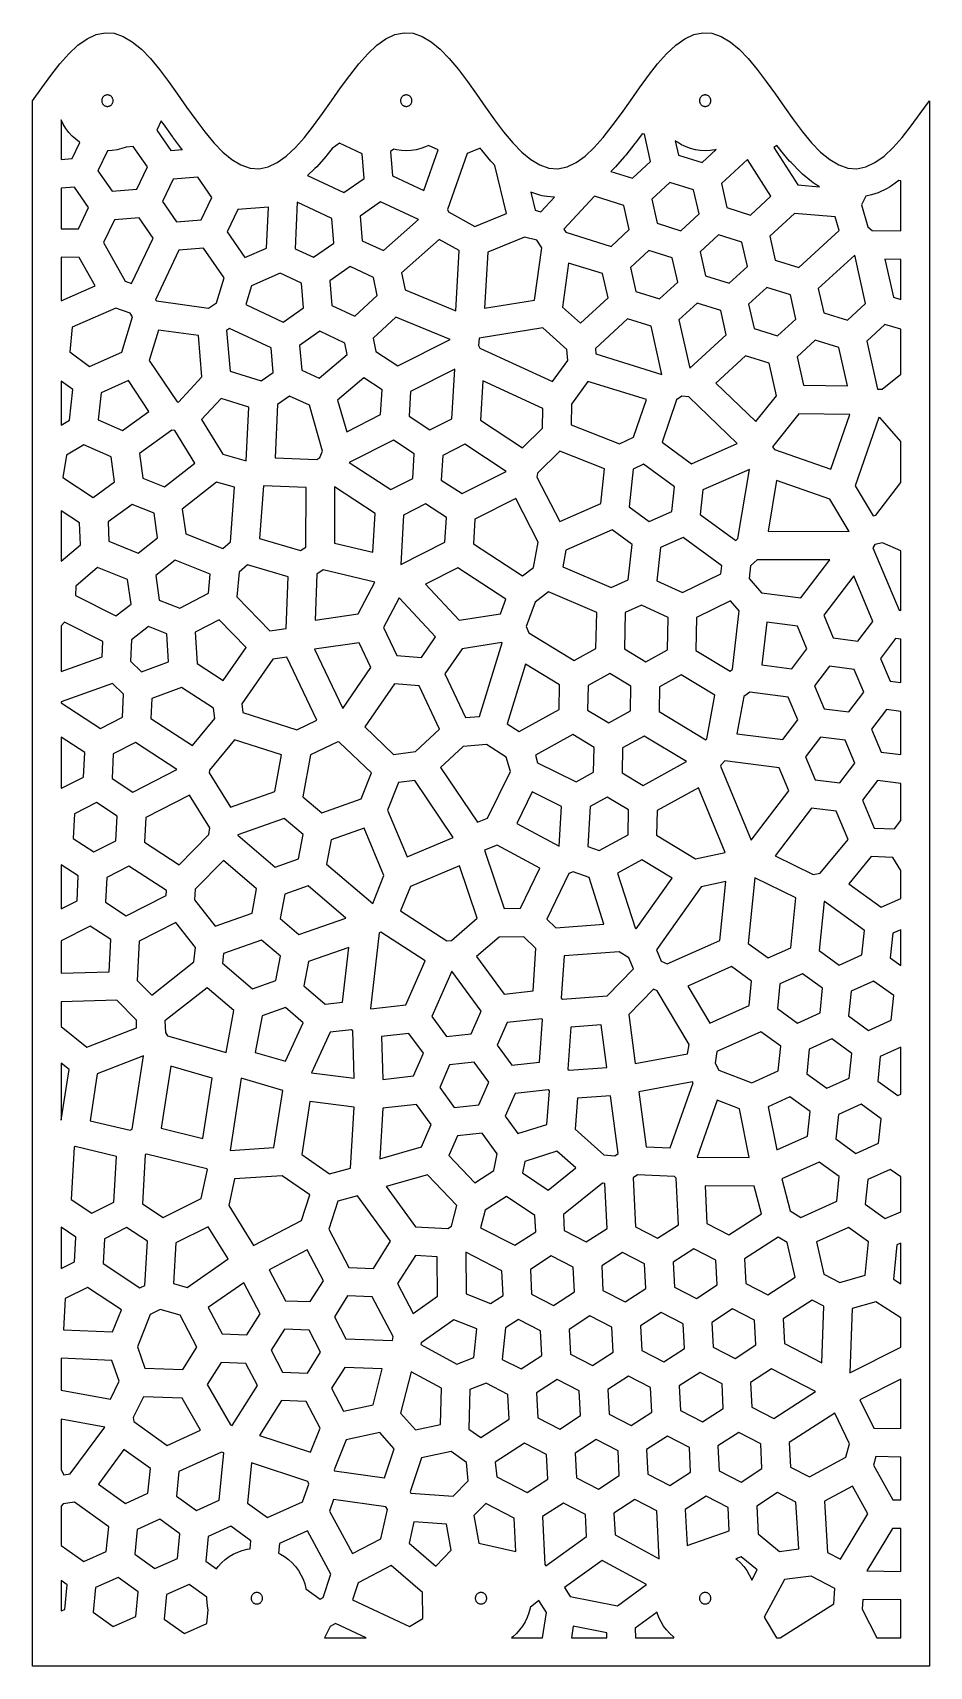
# Model space of a CAD drawing. Header units: millimetres. Extents: x 0 to 1431, y 0 to 505.
# Drawn here: x 885 to 1136, y 0 to 457.2 of the extents above; entities that cross this region are included whole.
import ezdxf

# ---------------------------------------------------------------- set-up
doc = ezdxf.new("R2010")
doc.units = ezdxf.units.MM

msp = doc.modelspace()

# ---------------------------------------------------------------- linework, layer by layer
at = {"color": 0}
for points in [[(915.42, 452.55), (917.96, 449.93), (920.49, 446.88), (923.03, 443.52), (925.57, 439.96), (928.1, 436.34), (930.64, 432.78), (933.17, 429.42), (935.71, 426.37), (938.24, 423.75), (940.78, 421.65), (943.31, 420.15), (945.85, 419.29), (948.38, 419.12), (950.92, 419.64), (953.45, 420.82), (955.99, 422.63), (958.53, 425), (961.06, 427.85), (963.6, 431.07), (966.13, 434.54), (968.67, 438.15), (971.2, 441.76), (973.74, 445.23), (976.27, 448.45), (978.81, 451.3), (981.34, 453.67), (983.88, 455.48), (986.41, 456.66), (988.95, 457.18), (991.48, 457.01), (994.02, 456.15), (996.56, 454.65), (999.09, 452.55), (1001.63, 449.93), (1004.16, 446.88), (1006.7, 443.52), (1009.23, 439.96), (1011.77, 436.34), (1014.3, 432.78), (1016.84, 429.42), (1019.37, 426.37), (1021.91, 423.75), (1024.44, 421.65), (1026.98, 420.15), (1029.52, 419.29), (1032.05, 419.12), (1034.59, 419.64), (1037.12, 420.82), (1039.66, 422.63), (1042.19, 425), (1044.73, 427.85), (1047.26, 431.07), (1049.8, 434.54), (1052.33, 438.15), (1054.87, 441.76), (1057.4, 445.23), (1059.94, 448.45), (1062.47, 451.3), (1065.01, 453.67), (1067.55, 455.48), (1070.08, 456.66), (1072.62, 457.18), (1075.15, 457.01), (1077.69, 456.15), (1080.22, 454.65), (1082.76, 452.55), (1085.29, 449.93), (1087.83, 446.88), (1090.36, 443.52), (1092.9, 439.96), (1095.43, 436.34), (1097.97, 432.78), (1100.51, 429.42), (1103.04, 426.37), (1105.58, 423.75), (1108.11, 421.65), (1110.65, 420.15), (1113.18, 419.29), (1115.72, 419.12), (1118.25, 419.64), (1120.79, 420.82), (1123.32, 422.63), (1125.86, 425), (1128.39, 427.85), (1130.93, 431.07), (1133.46, 434.54), (1136, 438.15), (1136, 419.1), (1136, 0), (885, 0), (885, 419.1), (885, 438.15), (887.54, 441.76), (890.07, 445.23), (892.61, 448.45), (895.14, 451.3), (897.68, 453.67), (900.21, 455.48), (902.75, 456.66), (905.28, 457.18), (907.82, 457.01), (910.35, 456.15), (912.89, 454.65), (915.42, 452.55)], [(907.25, 439.04), (907.15, 439.17), (907.05, 439.28), (906.93, 439.39), (906.81, 439.48), (906.67, 439.56), (906.53, 439.63), (906.38, 439.68), (906.23, 439.72), (906.07, 439.74), (905.92, 439.75), (905.76, 439.74), (905.6, 439.72), (905.45, 439.68), (905.3, 439.63), (905.16, 439.56), (905.03, 439.48), (904.9, 439.39), (904.79, 439.28), (904.68, 439.17), (904.59, 439.04), (904.51, 438.9), (904.44, 438.76), (904.39, 438.61), (904.35, 438.46), (904.32, 438.31), (904.32, 438.15), (904.32, 437.99), (904.35, 437.84), (904.39, 437.69), (904.44, 437.54), (904.51, 437.4), (904.59, 437.26), (904.68, 437.13), (904.79, 437.02), (904.9, 436.91), (905.03, 436.82), (905.16, 436.74), (905.3, 436.67), (905.45, 436.62), (905.6, 436.58), (905.76, 436.56), (905.92, 436.55), (906.07, 436.56), (906.23, 436.58), (906.38, 436.62), (906.53, 436.67), (906.67, 436.74), (906.81, 436.82), (906.93, 436.91), (907.05, 437.02), (907.15, 437.13), (907.25, 437.26), (907.33, 437.4), (907.39, 437.54), (907.45, 437.69), (907.49, 437.84), (907.51, 437.99), (907.52, 438.15), (907.51, 438.31), (907.49, 438.46), (907.45, 438.61), (907.39, 438.76), (907.33, 438.9), (907.25, 439.04)], [(990.99, 438.9), (990.91, 439.04), (990.82, 439.17), (990.71, 439.28), (990.6, 439.39), (990.47, 439.48), (990.34, 439.56), (990.2, 439.63), (990.05, 439.68), (989.9, 439.72), (989.74, 439.74), (989.58, 439.75), (989.43, 439.74), (989.27, 439.72), (989.12, 439.68), (988.97, 439.63), (988.83, 439.56), (988.69, 439.48), (988.57, 439.39), (988.45, 439.28), (988.35, 439.17), (988.25, 439.04), (988.17, 438.9), (988.11, 438.76), (988.05, 438.61), (988.01, 438.46), (987.99, 438.31), (987.98, 438.15), (987.99, 437.99), (988.01, 437.84), (988.05, 437.69), (988.11, 437.54), (988.17, 437.4), (988.25, 437.26), (988.35, 437.13), (988.45, 437.02), (988.57, 436.91), (988.69, 436.82), (988.83, 436.74), (988.97, 436.67), (989.12, 436.62), (989.27, 436.58), (989.43, 436.56), (989.58, 436.55), (989.74, 436.56), (989.9, 436.58), (990.05, 436.62), (990.2, 436.67), (990.34, 436.74), (990.47, 436.82), (990.6, 436.91), (990.71, 437.02), (990.82, 437.13), (990.91, 437.26), (990.99, 437.4), (991.06, 437.54), (991.11, 437.69), (991.15, 437.84), (991.18, 437.99), (991.18, 438.15), (991.18, 438.31), (991.15, 438.46), (991.11, 438.61), (991.06, 438.76), (990.99, 438.9)], [(1074.73, 438.76), (1074.66, 438.9), (1074.58, 439.04), (1074.49, 439.17), (1074.38, 439.28), (1074.27, 439.39), (1074.14, 439.48), (1074, 439.56), (1073.86, 439.63), (1073.71, 439.68), (1073.56, 439.72), (1073.41, 439.74), (1073.25, 439.75), (1073.09, 439.74), (1072.94, 439.72), (1072.79, 439.68), (1072.64, 439.63), (1072.5, 439.56), (1072.36, 439.48), (1072.23, 439.39), (1072.12, 439.28), (1072.01, 439.17), (1071.92, 439.04), (1071.84, 438.9), (1071.77, 438.76), (1071.72, 438.61), (1071.68, 438.46), (1071.66, 438.31), (1071.65, 438.15), (1071.66, 437.99), (1071.68, 437.84), (1071.72, 437.69), (1071.77, 437.54), (1071.84, 437.4), (1071.92, 437.26), (1072.01, 437.13), (1072.12, 437.02), (1072.23, 436.91), (1072.36, 436.82), (1072.5, 436.74), (1072.64, 436.67), (1072.79, 436.62), (1072.94, 436.58), (1073.09, 436.56), (1073.25, 436.55), (1073.41, 436.56), (1073.56, 436.58), (1073.71, 436.62), (1073.86, 436.67), (1074, 436.74), (1074.14, 436.82), (1074.27, 436.91), (1074.38, 437.02), (1074.49, 437.13), (1074.58, 437.26), (1074.66, 437.4), (1074.73, 437.54), (1074.78, 437.69), (1074.82, 437.84), (1074.84, 437.99), (1074.85, 438.15), (1074.84, 438.31), (1074.82, 438.46), (1074.78, 438.61), (1074.73, 438.76)], [(898.14, 426.51), (897.04, 427.33), (896.02, 428.25), (895.09, 429.27), (894.28, 430.37), (893.57, 431.55), (893, 432.76), (893, 421.69), (896.05, 421.94), (898.2, 426.47), (898.14, 426.51)], [(926.78, 424.6), (924.25, 427.97), (924.12, 428.14), (921.59, 431.7), (921.55, 431.75), (920.99, 432.54), (919.73, 429.89), (923.68, 424.19), (926.9, 424.45), (926.78, 424.6)], [(907.23, 412.81), (914.13, 413.38), (917.1, 419.64), (913.15, 425.34), (911.16, 425.18), (909.98, 424.75), (908.65, 424.42), (907.29, 424.22), (905.95, 424.15), (903.28, 418.51), (907.23, 412.81)], [(977.19, 423.29), (970.91, 426.23), (968.81, 424.76), (967.35, 422.9), (967.03, 422.53), (964.5, 419.68), (963.99, 419.16), (961.89, 417.2), (972.1, 412.42), (977.78, 416.39), (977.19, 423.29)], [(986.07, 424.61), (985.16, 423.97), (985.75, 417.07), (994.52, 412.97), (998.49, 424.36), (995.8, 425.62), (994.94, 425.22), (993.65, 424.75), (992.31, 424.42), (990.96, 424.22), (989.58, 424.15), (988.21, 424.22), (986.85, 424.42), (986.07, 424.61)], [(1057.98, 421.16), (1056.26, 428.81), (1055.58, 428.9), (1053.73, 426.35), (1053.55, 426.12), (1051.01, 422.9), (1050.7, 422.53), (1048.17, 419.68), (1047.66, 419.16), (1046.81, 418.37), (1052.88, 416.47), (1057.98, 421.16)], [(1066.65, 425.8), (1065.47, 426.51), (1064.87, 426.95), (1065.78, 422.92), (1072.39, 420.85), (1076.37, 424.52), (1075.98, 424.42), (1074.62, 424.22), (1073.25, 424.15), (1071.88, 424.22), (1070.52, 424.42), (1069.19, 424.75), (1067.89, 425.22), (1066.65, 425.8)], [(1093.33, 425.65), (1092.44, 425.05), (1099.15, 414.57), (1105.23, 414.06), (1104.03, 414.77), (1103.5, 415.11), (1103.01, 415.49), (1100.47, 417.59), (1099.83, 418.19), (1097.29, 420.81), (1096.89, 421.26), (1094.36, 424.3), (1094.12, 424.6), (1093.33, 425.65)], [(1001.13, 407.65), (1001.4, 407.04), (1008.81, 402.89), (1017.67, 406.57), (1014.4, 420.01), (1013.62, 420.81), (1013.22, 421.26), (1010.69, 424.3), (1010.45, 424.6), (1010.28, 424.84), (1006.63, 423.4), (1001.13, 407.65)], [(1085.95, 406.15), (1091.67, 411.42), (1085.1, 421.68), (1077.82, 414.97), (1079.33, 408.21), (1085.95, 406.15)], [(921.36, 409.95), (925.3, 404.26), (932.21, 404.82), (935.17, 411.08), (931.23, 416.78), (924.33, 416.22), (921.36, 409.95)], [(896.7, 413.96), (893, 413.66), (893, 402.32), (897.82, 402.29), (900.65, 408.26), (896.7, 413.96)], [(1028.29, 411.39), (1027.62, 411.52), (1026.96, 411.71), (1024.44, 412.56), (1025.68, 407.47), (1027.29, 407.06), (1031.11, 411.17), (1028.97, 411.31), (1028.29, 411.39)], [(1058.3, 410.59), (1059.82, 403.83), (1066.43, 401.76), (1071.53, 406.46), (1070.01, 413.22), (1063.4, 415.28), (1058.3, 410.59)], [(1118.19, 411.46), (1116.98, 409.02), (1118.74, 402.81), (1120, 401.78), (1128, 401.74), (1128, 415.72), (1127.48, 415.77), (1125.44, 414.31), (1124.82, 413.91), (1124.17, 413.57), (1121.64, 412.39), (1120.76, 412.04), (1119.85, 411.8), (1118.19, 411.46)], [(939.44, 401.4), (944.38, 394.25), (950.47, 396.9), (950.98, 408.36), (942.4, 407.66), (939.44, 401.4)], [(963.62, 394.31), (969.3, 398.27), (968.71, 405.18), (959.05, 409.7), (958.47, 396.72), (963.62, 394.31)], [(977.27, 398.96), (983.2, 396.19), (992.99, 404.85), (982.36, 409.83), (976.68, 405.86), (977.27, 398.96)], [(1033.68, 402.19), (1034.26, 401.33), (1046.92, 397.38), (1052.02, 402.07), (1050.5, 408.83), (1042.26, 411.4), (1033.68, 402.19)], [(904.84, 398.43), (910.87, 387.67), (912.71, 387.02), (918.72, 399.71), (914.78, 405.4), (907.88, 404.84), (904.84, 398.43)], [(1091.37, 400.26), (1092.89, 393.5), (1099.5, 391.44), (1110.72, 401.78), (1109.62, 405.66), (1098.26, 406.62), (1091.37, 400.26)], [(989.28, 385.17), (1003.43, 379.32), (1004.41, 396.19), (998.81, 399.33), (988.27, 389.99), (989.28, 385.17)], [(1022.66, 399.99), (1012.4, 395.72), (1011.48, 380.07), (1025.51, 382.33), (1027.55, 396.97), (1026.12, 399.1), (1022.66, 399.99)], [(1071.86, 395.88), (1073.38, 389.12), (1079.99, 387.06), (1085.08, 391.75), (1083.56, 398.51), (1076.95, 400.58), (1071.86, 395.88)], [(902.48, 386.29), (897.99, 394.29), (893, 394.32), (893, 382.1), (902.48, 386.29)], [(919.4, 382.44), (919.63, 382.12), (934.19, 380.12), (936.43, 381.53), (938.57, 388.58), (932.86, 396.85), (925.95, 396.28), (919.4, 382.44)], [(1053.86, 384.74), (1060.48, 382.67), (1065.57, 387.37), (1064.05, 394.13), (1057.44, 396.19), (1052.34, 391.49), (1053.86, 384.74)], [(1106.44, 378.8), (1113.06, 376.73), (1118.15, 381.43), (1115.11, 394.95), (1104.92, 385.56), (1106.44, 378.8)], [(1123.58, 393.76), (1125.96, 383.18), (1128, 382.55), (1128, 393.74), (1123.58, 393.76)], [(946.25, 386.34), (944.66, 381.1), (955.14, 376.19), (960.82, 380.16), (960.23, 387.06), (954.29, 389.84), (946.25, 386.34)], [(968.2, 387.75), (968.79, 380.85), (975.21, 377.84), (981.42, 383.66), (980.37, 388.67), (973.88, 391.71), (968.2, 387.75)], [(1038.34, 375.87), (1046.06, 382.98), (1044.54, 389.74), (1035.03, 392.71), (1033.32, 380.4), (1038.34, 375.87)], [(1086.93, 374.41), (1093.54, 372.35), (1098.64, 377.04), (1097.12, 383.8), (1090.51, 385.87), (1085.41, 381.17), (1086.93, 374.41)], [(896.1, 374.73), (895.36, 367.84), (900.95, 363.75), (909.98, 367.74), (912.97, 377.67), (912.25, 378.7), (908.28, 380.11), (896.1, 374.73)], [(1065.9, 376.79), (1068.93, 363.27), (1068.94, 363.27), (1079.12, 372.66), (1077.61, 379.42), (1070.99, 381.48), (1065.9, 376.79)], [(987.19, 363.9), (1001.88, 371.3), (986.65, 377.6), (980.31, 371.66), (981.02, 367.94), (987.19, 363.9)], [(1042.64, 367.29), (1061.13, 361.51), (1058.09, 375.03), (1051.48, 377.1), (1042.51, 368.84), (1042.64, 367.29)], [(1123.57, 375.55), (1118.48, 370.85), (1121.49, 357.46), (1122.78, 357.42), (1128, 361.63), (1128, 374.16), (1123.57, 375.55)], [(925.43, 353.83), (925.86, 353.74), (932.37, 360.82), (931.38, 372.43), (920.21, 373.96), (917.65, 365.47), (925.43, 353.83)], [(939.28, 373.87), (940.27, 362.43), (949, 359.71), (952.34, 362.05), (951.75, 368.95), (940.11, 374.4), (939.28, 373.87)], [(959.72, 369.63), (960.31, 362.73), (965.17, 360.46), (973.04, 367.08), (972.42, 370.31), (965.4, 373.6), (959.72, 369.63)], [(1009.97, 371.72), (1009.8, 369.62), (1010.21, 368.88), (1030.53, 359.53), (1034.77, 365.41), (1034.51, 368.54), (1027.81, 374.6), (1009.97, 371.72)], [(1100.75, 358.51), (1113.08, 358.38), (1110.67, 369.1), (1104.06, 371.16), (1098.96, 366.47), (1100.75, 358.51)], [(1087.42, 348.33), (1093.22, 355.55), (1091.16, 364.71), (1084.55, 366.78), (1076.21, 359.09), (1087.42, 348.33)], [(990.39, 349.83), (996.19, 346.03), (1002.38, 349.15), (1003.16, 362.99), (990.79, 356.75), (990.39, 349.83)], [(895.3, 348.72), (896.23, 357.29), (893, 359.65), (893, 347.35), (895.3, 348.72)], [(910.14, 345.8), (917.56, 351.2), (911.82, 359.8), (904.18, 356.43), (903.36, 348.79), (910.14, 345.8)], [(972.91, 345.5), (982.41, 350.29), (982.8, 357.21), (977.7, 360.55), (970.36, 354.36), (972.91, 345.5)], [(1010.36, 348.7), (1022.12, 340.99), (1027.7, 346.46), (1027.8, 351.98), (1010.99, 359.72), (1010.36, 348.7)], [(1035.83, 353.19), (1035.72, 347.45), (1049.26, 342.09), (1053.22, 343.96), (1056.79, 354.49), (1040.44, 359.59), (1035.83, 353.19)], [(938.21, 339.21), (944.78, 337.37), (945.53, 352.41), (937.74, 354.84), (932.27, 348.9), (938.21, 339.21)], [(956.92, 355.49), (953.58, 353.15), (952.84, 338.23), (964.52, 337.76), (965.38, 338.27), (966.16, 340.04), (962.45, 352.9), (956.92, 355.49)], [(1065.23, 354.47), (1061.2, 342.56), (1069.39, 336.55), (1082.25, 342.2), (1068.64, 355.27), (1066.71, 355.42), (1065.23, 354.47)], [(1108.41, 334.99), (1113.75, 350.37), (1099.45, 350.53), (1092.06, 341.32), (1092.62, 340.52), (1108.41, 334.99)], [(1128, 331.27), (1128, 342.8), (1122.27, 349.43), (1121.9, 349.44), (1115.26, 330.34), (1120.25, 322.01), (1121.06, 322.17), (1128, 331.27)], [(914.93, 339.39), (915.88, 332.55), (921.95, 330.12), (930.35, 336.73), (924.79, 345.8), (923.96, 345.96), (914.93, 339.39)], [(973.63, 336.91), (985.22, 329.31), (991.41, 332.43), (991.8, 339.34), (986.01, 343.14), (973.63, 336.91)], [(894.47, 338.92), (893.41, 332.69), (901.93, 327.1), (907.94, 331.51), (906.98, 338.45), (899.34, 341.81), (894.47, 338.92)], [(1005.19, 328.17), (1017.56, 334.41), (1005.98, 342.01), (999.79, 338.89), (999.39, 331.97), (1005.19, 328.17)], [(1026.34, 333.93), (1026.15, 332.8), (1032.55, 320.35), (1044.02, 325.39), (1045.09, 335.14), (1032.61, 340.07), (1026.34, 333.93)], [(1051.97, 324.52), (1057.55, 320.42), (1063.9, 323.21), (1064.65, 330.1), (1056.02, 336.43), (1053.13, 335.07), (1051.97, 324.52)], [(1071.85, 322.34), (1081.81, 315.03), (1082.43, 315.64), (1085.68, 334.97), (1072.61, 329.22), (1071.85, 322.34)], [(927.88, 316.97), (938.21, 312.84), (940.4, 314.66), (941.53, 329.97), (936.5, 331.38), (926.89, 323.83), (927.88, 316.97)], [(948.49, 315.6), (959.99, 312.23), (961.48, 313.24), (961.52, 329.88), (949.58, 330.36), (948.49, 315.6)], [(980.83, 322.62), (969.52, 330.04), (969.48, 314.29), (980.22, 311.78), (980.83, 322.62)], [(1113.55, 317.62), (1108.18, 326.59), (1093.26, 331.82), (1090.89, 317.68), (1113.55, 317.62)], [(906.13, 320.26), (906.33, 314.83), (914.51, 311.55), (919.96, 315.83), (918.97, 322.69), (912.81, 325.16), (906.13, 320.26)], [(988.82, 322.17), (988.03, 308.33), (1000.41, 314.57), (1000.8, 321.48), (995.01, 325.28), (988.82, 322.17)], [(1008.79, 321.03), (1008.39, 314.11), (1022.09, 305.13), (1025.19, 307.52), (1026.53, 314.57), (1020.24, 326.8), (1008.79, 321.03)], [(898.36, 313.87), (898.14, 320.03), (893, 323.39), (893, 309.28), (898.36, 313.87)], [(1033.37, 307.7), (1046.91, 301.9), (1051.73, 304.05), (1052.82, 313.97), (1047.24, 318.07), (1034.25, 312.36), (1033.37, 307.7)], [(1060.77, 313.1), (1059.75, 303.76), (1066.86, 300.49), (1077.68, 305.76), (1077.93, 307.95), (1067.12, 315.89), (1060.77, 313.1)], [(1122.9, 314.38), (1120.78, 313.95), (1120.22, 313.03), (1127.56, 295.53), (1128, 295.48), (1128, 312.2), (1122.9, 314.38)], [(897.09, 302.25), (896.99, 299.64), (908.31, 293.95), (912.53, 297.26), (911.54, 304.12), (903.18, 307.47), (897.09, 302.25)], [(920.44, 298.4), (926.15, 296.12), (934.18, 300.36), (934.67, 305.63), (924.9, 309.54), (919.46, 305.26), (920.44, 298.4)], [(942.76, 306.22), (942.11, 299.31), (951.43, 289.79), (955.94, 290.41), (956.55, 304.9), (945.18, 308.23), (942.76, 306.22)], [(964.59, 305.68), (964.05, 292.79), (976.13, 294.51), (980.8, 303.43), (966.28, 306.82), (964.59, 305.68)], [(994.95, 302.86), (1004.39, 292.74), (1015.96, 294.56), (1017.43, 298.62), (1004.01, 307.42), (994.95, 302.86)], [(1085.58, 304.4), (1088.98, 300.45), (1100.06, 299.03), (1108.13, 309.63), (1087.79, 309.68), (1085.98, 307.93), (1085.58, 304.4)], [(1109.11, 287.8), (1115.98, 286.93), (1120.18, 292.44), (1114.82, 305.22), (1106.43, 294.19), (1109.11, 287.8)], [(993.81, 282.33), (997.79, 288.08), (987.55, 299.06), (983.19, 290.75), (986.9, 282.9), (993.81, 282.33)], [(1025.64, 297.77), (1023.18, 291.01), (1023.86, 289.23), (1036.62, 281.52), (1042.69, 284.87), (1042.88, 294.92), (1029.42, 300.68), (1025.64, 297.77)], [(1070.86, 293.54), (1070.68, 284.31), (1080.23, 278.54), (1080.91, 279.03), (1082.78, 295.39), (1080.38, 298.18), (1070.86, 293.54)], [(938.36, 275.91), (944.8, 285.13), (937.19, 292.9), (930.53, 289.39), (931.06, 280.65), (938.36, 275.91)], [(1050.68, 284.71), (1056.61, 281.13), (1062.68, 284.47), (1062.86, 293.53), (1055.43, 296.94), (1050.89, 294.92), (1050.68, 284.71)], [(893.92, 292.23), (893, 291.14), (893, 278.43), (904.46, 282.55), (904.67, 286.83), (893.92, 292.23)], [(912.7, 287.22), (912.41, 281.32), (915.51, 278.34), (923.02, 281.11), (922.54, 288.95), (917.47, 290.98), (912.7, 287.22)], [(1097.54, 279.19), (1101.73, 284.71), (1099.05, 291.1), (1090.47, 292.19), (1089.1, 280.27), (1097.54, 279.19)], [(971.78, 268.09), (979.67, 279.48), (976.37, 286.47), (963.93, 284.69), (971.78, 268.09)], [(1000.38, 277.78), (1006.18, 265.51), (1010.08, 265.85), (1016.39, 286.38), (1016.33, 286.52), (1005.23, 284.77), (1000.38, 277.78)], [(1125.03, 275.69), (1128, 275.31), (1128, 287.41), (1126.54, 287.6), (1122.35, 282.08), (1125.03, 275.69)], [(943.56, 269.38), (943.81, 266.96), (958.96, 262.06), (964.51, 264.75), (956.18, 282.37), (952.26, 281.83), (943.56, 269.38)], [(1017.82, 263.8), (1021.19, 261.6), (1032.34, 267.75), (1032.48, 274.68), (1022.93, 280.44), (1017.82, 263.8)], [(1103.9, 274.35), (1106.58, 267.96), (1113.46, 267.09), (1117.65, 272.6), (1114.97, 278.99), (1108.1, 279.87), (1103.9, 274.35)], [(903.95, 262.48), (910.12, 265.63), (910.46, 272.1), (907.35, 275.09), (893, 269.93), (893, 269.59), (903.95, 262.48)], [(986.25, 274.93), (977.94, 262.93), (985.99, 255.22), (992.15, 255.99), (998.89, 262.22), (993.15, 274.36), (986.25, 274.93)], [(1040.48, 274.52), (1040.34, 267.59), (1046.27, 264.01), (1052.34, 267.35), (1052.48, 274.28), (1046.55, 277.86), (1040.48, 274.52)], [(1060.34, 267.19), (1073.42, 259.29), (1073.72, 259.57), (1075.97, 271.77), (1066.54, 277.46), (1060.48, 274.12), (1060.34, 267.19)], [(918.4, 270.88), (918.11, 265.21), (929.75, 257.65), (935.95, 265.21), (935.65, 268.13), (926.7, 273.94), (918.4, 270.88)], [(1082.12, 261), (1095.01, 259.36), (1099.2, 264.87), (1096.53, 271.26), (1085.72, 272.64), (1084.05, 271.44), (1082.12, 261)], [(1122.5, 255.85), (1128, 255.15), (1128, 267.25), (1124.02, 267.76), (1119.82, 262.24), (1122.5, 255.85)], [(1025.75, 254.98), (1026.36, 252.88), (1037.13, 247.55), (1042, 250.23), (1042.14, 257.16), (1036.21, 260.74), (1025.75, 254.98)], [(899.59, 255.77), (893, 260.05), (893, 245.74), (893.05, 245.71), (899.23, 248.85), (899.59, 255.77)], [(913.03, 244.66), (925.37, 250.96), (913.75, 258.5), (907.58, 255.36), (907.22, 248.44), (913.03, 244.66)], [(934.48, 250.8), (934.43, 250.02), (940.38, 240.43), (952.77, 244.8), (954.67, 255.04), (941.46, 259.32), (934.48, 250.8)], [(962.81, 255.04), (960.63, 243.34), (965.9, 238.83), (976.94, 242.73), (979.87, 250), (970.84, 258.65), (970.43, 258.72), (962.81, 255.04)], [(1005.47, 257.41), (999.16, 251.57), (1009.48, 236.24), (1012.35, 237.36), (1018.74, 250.43), (1017.59, 254.4), (1012.08, 257.99), (1005.47, 257.41)], [(1050, 250.08), (1055.93, 246.49), (1068.06, 253.18), (1056.2, 260.35), (1050.13, 257), (1050, 250.08)], [(1101.38, 254.51), (1104.05, 248.12), (1110.93, 247.25), (1115.12, 252.76), (1112.44, 259.15), (1105.57, 260.03), (1101.38, 254.51)], [(1077.6, 252.23), (1077.53, 251.89), (1086.13, 231.17), (1096.68, 245.03), (1094, 251.42), (1078.79, 253.36), (1077.6, 252.23)], [(984.3, 239.59), (989.8, 226.53), (1002.75, 231.91), (991.98, 247.9), (987.43, 247.33), (984.3, 239.59)], [(1121.49, 247.92), (1117.29, 242.4), (1120.58, 234.57), (1126.23, 234.33), (1128, 236.66), (1128, 247.09), (1121.49, 247.92)], [(916.66, 237.54), (916.3, 230.62), (926, 224.32), (934.36, 232.76), (934.56, 234.64), (928.89, 243.77), (916.66, 237.54)], [(1032.37, 229.5), (1033.07, 240.64), (1024.85, 244.7), (1020.54, 235.89), (1032.37, 229.5)], [(1041.09, 240.6), (1040.38, 229.4), (1043.59, 228.27), (1051.65, 232.72), (1051.79, 239.65), (1045.86, 243.23), (1041.09, 240.6)], [(1059.65, 232.56), (1070.5, 226.01), (1078.89, 227.76), (1071.37, 245.87), (1059.79, 239.49), (1059.65, 232.56)], [(896.69, 238.58), (896.33, 231.66), (902.14, 227.89), (908.31, 231.04), (908.67, 237.95), (902.86, 241.73), (896.69, 238.58)], [(1103.04, 240.19), (1092.86, 226.8), (1103.49, 221.56), (1105.45, 221.93), (1113.25, 231.37), (1109.92, 239.31), (1103.04, 240.19)], [(942.4, 232.66), (942.39, 232.62), (952.89, 223.64), (959.43, 225.94), (960.69, 232.75), (955.43, 237.26), (942.4, 232.66)], [(967.29, 224.48), (980.2, 213.44), (983.34, 221.27), (977.75, 234.53), (968.56, 231.29), (967.29, 224.48)], [(1011.45, 228.42), (1016.96, 212.1), (1021.54, 212.14), (1026.93, 223.35), (1014.99, 229.8), (1011.45, 228.42)], [(897.42, 214.26), (897.78, 221.18), (893, 224.28), (893, 212.01), (897.42, 214.26)], [(930.46, 217.45), (930.28, 214.49), (936.09, 207.1), (946.42, 210.75), (947.69, 217.56), (938.42, 225.49), (930.46, 217.45)], [(1053.61, 206.66), (1053.98, 206.42), (1064.02, 220.57), (1055.51, 225.71), (1048.75, 221.98), (1053.61, 206.66)], [(1125.82, 226.34), (1119.69, 226.6), (1113.42, 219.02), (1122.51, 212.45), (1128, 214.91), (1128, 222.69), (1125.82, 226.34)], [(905.77, 220.76), (905.41, 213.84), (911.22, 210.07), (922.34, 215.74), (922.42, 217.1), (911.94, 223.91), (905.77, 220.76)], [(990.75, 218.26), (988.01, 211.42), (1000.97, 203.07), (1002.26, 203.15), (1009.44, 209.35), (1004.5, 223.98), (990.75, 218.26)], [(1028.93, 209.06), (1031.46, 206.66), (1044.9, 207.67), (1040.74, 220.79), (1036.28, 222.37), (1035.12, 221.91), (1028.93, 209.06)], [(1059.6, 200.52), (1060.97, 197.32), (1062.65, 196.55), (1077.33, 203.14), (1079.02, 219.61), (1072.13, 218.17), (1059.6, 200.52)], [(1085.29, 202.32), (1090.91, 198.27), (1097.23, 201.1), (1098.65, 215.03), (1087.17, 220.68), (1085.29, 202.32)], [(954.29, 209.28), (959.55, 204.78), (972.62, 209.39), (962.09, 218.4), (955.56, 216.09), (954.29, 209.28)], [(1105.19, 200.29), (1110.8, 196.23), (1117.13, 199.07), (1117.83, 205.96), (1106.67, 214.02), (1106.59, 214.01), (1105.19, 200.29)], [(901.05, 207.13), (893, 203.03), (893, 193.94), (906.39, 194.32), (906.86, 203.36), (901.05, 207.13)], [(914.85, 202.94), (914.28, 191.97), (918.32, 187.86), (930.16, 197.18), (930.57, 201.17), (925.08, 208.16), (914.85, 202.94)], [(1125.79, 205.15), (1125.08, 198.25), (1128, 196.15), (1128, 206.14), (1125.79, 205.15)], [(938.16, 196.76), (946.55, 189.58), (953.08, 191.89), (954.35, 198.7), (949.09, 203.2), (938.43, 199.44), (938.16, 196.76)], [(960.95, 190.42), (966.91, 185.32), (971.71, 185.87), (973.47, 201.21), (962.22, 197.23), (960.95, 190.42)], [(982, 205.3), (979.56, 184.09), (979.66, 184.02), (989.43, 185.09), (994.88, 197.47), (982.48, 205.46), (982, 205.3)], [(1015.59, 204.09), (1009.27, 198.63), (1016.98, 188.11), (1025.09, 189), (1025.87, 200.93), (1022.48, 204.15), (1015.59, 204.09)], [(1049.21, 199.97), (1033.75, 198.81), (1032.98, 187.03), (1033.3, 186.74), (1045.82, 187.68), (1053.17, 195.21), (1051.85, 198.29), (1049.21, 199.97)], [(996.76, 181.87), (1000.85, 176.28), (1007.74, 177.04), (1010.53, 183.38), (1002.34, 194.55), (996.76, 181.87)], [(1074.53, 179.96), (1085.52, 184.89), (1086.22, 191.78), (1080.61, 195.84), (1068.37, 190.35), (1074.53, 179.96)], [(1094.18, 190.97), (1093.48, 184.08), (1099.1, 180.02), (1105.42, 182.85), (1106.12, 189.75), (1100.5, 193.8), (1094.18, 190.97)], [(922.15, 177.35), (922.79, 176.48), (939.16, 171.77), (941.35, 183.5), (933.86, 189.91), (922.04, 180.6), (922.15, 177.35)], [(1058.8, 189.52), (1051.84, 182.41), (1053.67, 168.7), (1068.34, 171.44), (1068.74, 174.04), (1059.84, 189.04), (1058.8, 189.52)], [(1113.38, 182.04), (1118.99, 177.98), (1125.31, 180.82), (1126.02, 187.71), (1120.4, 191.77), (1114.08, 188.93), (1113.38, 182.04)], [(900.2, 173.26), (914.1, 178.66), (914.03, 180.81), (908.56, 186.38), (893, 185.94), (893, 179.05), (900.2, 173.26)], [(947.3, 171.76), (955.73, 169.31), (960.73, 180.08), (955.75, 184.34), (949.21, 182.04), (947.3, 171.76)], [(1017.85, 180.16), (1015.06, 173.81), (1019.16, 168.23), (1026.9, 169.07), (1027.75, 180.98), (1027.5, 181.21), (1017.85, 180.16)], [(1034.79, 167.15), (1035.15, 166.82), (1045.74, 167.62), (1044.16, 179.54), (1035.62, 178.89), (1034.79, 167.15)], [(974.97, 164.56), (974.58, 177.83), (974.21, 178.11), (968.32, 177.43), (963.05, 166.08), (974.97, 164.56)], [(982.63, 176.3), (982.98, 164.27), (991.61, 165.21), (994.4, 171.55), (990.3, 177.14), (982.63, 176.3)], [(1076.54, 172.09), (1076.02, 168.76), (1077.06, 166.88), (1086.27, 163.3), (1093.71, 166.64), (1094.41, 173.53), (1088.79, 177.59), (1076.54, 172.09)], [(1102.37, 172.72), (1101.67, 165.83), (1107.28, 161.77), (1113.6, 164.61), (1114.31, 171.5), (1108.69, 175.56), (1102.37, 172.72)], [(901.07, 152.69), (912.25, 150.05), (912.85, 150.32), (916.01, 170.82), (903.1, 165.81), (901.07, 152.69)], [(1127.18, 159.74), (1128, 160.11), (1128, 173.26), (1122.27, 170.69), (1121.56, 163.79), (1127.18, 159.74)], [(895.19, 167.03), (893, 168.79), (893, 152.86), (895.19, 167.03)], [(935.28, 164.56), (923.66, 167.91), (920.98, 150.6), (932.68, 147.73), (935.28, 164.56)], [(1001.72, 168.33), (998.93, 161.99), (1003.03, 156.4), (1009.92, 157.16), (1012.71, 163.5), (1008.61, 169.08), (1001.72, 168.33)], [(940.25, 144.34), (952.52, 145.15), (955, 161.19), (943.38, 164.57), (940.25, 144.34)], [(1017.24, 153.93), (1020.81, 149.07), (1028.9, 151.64), (1029.63, 161.03), (1029.33, 161.29), (1020.03, 160.27), (1017.24, 153.93)], [(1063.47, 145.12), (1069.88, 163.32), (1069.75, 163.56), (1054.68, 160.75), (1056.72, 145.41), (1063.47, 145.12)], [(968.09, 137.86), (973.96, 139.44), (975.04, 156.49), (962.61, 158.07), (960.32, 143.23), (968.09, 137.86)], [(983.04, 156.23), (982.14, 142.05), (993.82, 145.41), (996.58, 151.67), (992.48, 157.26), (983.04, 156.23)], [(1036.83, 150.32), (1044.89, 143.17), (1047.95, 142.9), (1048.9, 143.52), (1046.76, 159.68), (1037.49, 158.98), (1036.83, 150.32)], [(1085.61, 142.38), (1082.89, 156.03), (1076.65, 158.45), (1071.03, 142.49), (1085.61, 142.38)], [(1093.33, 144.55), (1101.89, 148.39), (1102.6, 155.29), (1096.98, 159.34), (1090.93, 156.62), (1093.33, 144.55)], [(1110.56, 154.47), (1109.85, 147.58), (1115.47, 143.52), (1121.79, 146.36), (1122.49, 153.25), (1116.88, 157.31), (1110.56, 154.47)], [(1003.9, 148.45), (1001.46, 142.92), (1008.76, 135.3), (1014.12, 138.74), (1015.02, 143.43), (1010.79, 149.2), (1003.9, 148.45)], [(896.62, 145.32), (895.75, 130.62), (901.54, 126.81), (907.73, 129.91), (908.49, 142.71), (896.92, 145.45), (896.62, 145.32)], [(916.88, 143.37), (916.53, 143.21), (915.72, 129.44), (921.5, 125.63), (932.14, 130.96), (933.91, 139.08), (933.79, 139.22), (916.88, 143.37)], [(1029.29, 133.28), (1037.02, 139.46), (1031.73, 144.15), (1022.76, 141.29), (1022.15, 138.13), (1029.29, 133.28)], [(939.9, 128.97), (946.85, 117.73), (960.24, 124.73), (962.61, 131.93), (954.86, 137.28), (941.51, 136.41), (939.9, 128.97)], [(983.92, 134.24), (992.13, 123), (1001.17, 122.48), (1002.26, 123.17), (1003.73, 128.99), (995.51, 137.57), (983.92, 134.24)], [(1054.32, 137.51), (1053.1, 136.71), (1053.78, 122.95), (1059.94, 119.79), (1065.76, 123.54), (1065.11, 136.64), (1064.65, 137.06), (1054.32, 137.51)], [(1094.73, 136.41), (1097.07, 127.44), (1100.05, 125.64), (1110.08, 130.15), (1110.79, 137.04), (1105.17, 141.09), (1094.73, 136.41)], [(1125.06, 139.06), (1118.74, 136.22), (1118.04, 129.33), (1123.66, 125.28), (1128, 127.22), (1128, 136.94), (1125.06, 139.06)], [(1033.58, 126.46), (1033.8, 121.97), (1039.96, 118.8), (1045.79, 122.56), (1045.17, 135.11), (1044.47, 135.18), (1033.58, 126.46)], [(1079.91, 120.77), (1089.01, 126.64), (1086.99, 134.37), (1073.23, 134.47), (1073.75, 123.94), (1079.91, 120.77)], [(967.87, 122.3), (973.47, 111.64), (980.4, 111.37), (985.18, 118.95), (975.89, 131.68), (970.47, 130.22), (967.87, 122.3)], [(1011.64, 127.64), (1010.4, 122.74), (1019.99, 117.82), (1025.81, 121.57), (1025.58, 126.12), (1017.66, 131.51), (1011.64, 127.64)], [(896.72, 113.21), (897.13, 120.13), (893, 122.86), (893, 111.35), (896.72, 113.21)], [(905.12, 119.66), (904.71, 112.74), (915.02, 105.95), (916.37, 106.62), (917.1, 118.95), (911.31, 122.76), (905.12, 119.66)], [(924.41, 107.09), (928.24, 106.05), (939.75, 114), (934.17, 123.02), (925.08, 118.47), (924.41, 107.09)], [(1084.25, 114.05), (1084.59, 107.13), (1090.76, 103.97), (1098.45, 108.93), (1096.25, 118.59), (1093.68, 120.14), (1084.25, 114.05)], [(1104.4, 118.83), (1106.46, 109.78), (1110.97, 107.44), (1118.02, 109.47), (1118.97, 118.79), (1113.36, 122.85), (1104.4, 118.83)], [(962.69, 102.06), (966.39, 107.92), (961.85, 116.55), (951.22, 110.99), (955.77, 102.33), (962.69, 102.06)], [(987.16, 107.1), (991.54, 98.77), (998.32, 103.55), (998.24, 114.64), (992.14, 114.99), (987.16, 107.1)], [(1013.17, 101.52), (1016.68, 103.78), (1016.33, 110.7), (1006.23, 115.88), (1006.32, 104.22), (1013.17, 101.52)], [(1024.32, 111.09), (1024.67, 104.17), (1030.83, 101.01), (1036.65, 104.77), (1036.31, 111.69), (1030.15, 114.85), (1024.32, 111.09)], [(1044.3, 112.08), (1044.64, 105.16), (1050.81, 102), (1056.63, 105.75), (1056.29, 112.67), (1050.12, 115.84), (1044.3, 112.08)], [(1064.28, 113.07), (1064.62, 106.15), (1070.78, 102.98), (1076.6, 106.74), (1076.26, 113.66), (1070.1, 116.82), (1064.28, 113.07)], [(1126.93, 117.98), (1125.95, 108.39), (1128, 107.05), (1128, 118.46), (1126.93, 117.98)], [(893.59, 94.19), (907.38, 93.6), (909.83, 99.79), (900.31, 106.06), (894.11, 102.96), (893.59, 94.19)], [(944.99, 92.75), (948.69, 98.61), (944.12, 107.3), (934.17, 100.43), (938.07, 93.02), (944.99, 92.75)], [(969.46, 97.79), (972.68, 91.66), (985.7, 91.14), (985.92, 92.26), (980.08, 103.37), (973.16, 103.65), (969.46, 97.79)], [(1105.88, 84.97), (1106.45, 100.77), (1103.19, 102.47), (1095.09, 97.25), (1095.43, 90.33), (1105.88, 84.97)], [(1113.78, 82.12), (1128, 89.28), (1128, 97.49), (1121.07, 102.02), (1114.43, 100.11), (1113.78, 82.12)], [(917.9, 98.44), (914.32, 89.41), (916.44, 83.42), (927.03, 83.03), (930.99, 89.3), (926.25, 98.3), (920.65, 99.82), (917.9, 98.44)], [(993.64, 90.03), (1003.74, 84.6), (1008.47, 86.45), (1009.32, 94.44), (1002.88, 96.97), (993.74, 90.52), (993.64, 90.03)], [(1017.39, 94.72), (1016.46, 85.91), (1021.7, 83.22), (1027.52, 86.97), (1027.18, 93.89), (1021.01, 97.06), (1017.39, 94.72)], [(1035.17, 94.29), (1035.51, 87.37), (1041.67, 84.2), (1047.49, 87.96), (1047.15, 94.88), (1040.99, 98.04), (1035.17, 94.29)], [(1055.14, 95.27), (1055.48, 88.35), (1061.65, 85.19), (1067.47, 88.95), (1067.13, 95.87), (1060.96, 99.03), (1055.14, 95.27)], [(1075.46, 89.34), (1081.62, 86.18), (1087.44, 89.93), (1087.1, 96.85), (1080.94, 100.02), (1075.12, 96.26), (1075.46, 89.34)], [(954.98, 82.35), (961.91, 82.07), (965.6, 87.93), (962.38, 94.07), (955.46, 94.34), (951.76, 88.48), (954.98, 82.35)], [(907.18, 85.61), (893, 86.21), (893, 77.33), (906.75, 74.76), (909.24, 79.79), (907.18, 85.61)], [(933.85, 78.85), (940.34, 67.56), (940.82, 67.4), (947.9, 78.62), (944.68, 84.76), (937.75, 85.03), (933.85, 78.85)], [(968.67, 77.8), (972.02, 71.43), (980.34, 73.2), (982.88, 83.25), (972.37, 83.66), (968.67, 77.8)], [(988.01, 70.88), (992.17, 66.22), (999.15, 67.67), (999.41, 77.85), (990.92, 82.4), (988.01, 70.88)], [(1086.3, 72.53), (1092.46, 69.37), (1104.11, 76.88), (1091.78, 83.21), (1085.96, 79.45), (1086.3, 72.53)], [(1007.13, 66.41), (1010.41, 64.04), (1018.38, 69.18), (1018.04, 76.1), (1011.96, 79.22), (1007.4, 77.45), (1007.13, 66.41)], [(1026.03, 76.5), (1026.37, 69.58), (1032.54, 66.41), (1038.36, 70.17), (1038.02, 77.09), (1031.85, 80.25), (1026.03, 76.5)], [(1046.35, 70.56), (1052.51, 67.4), (1058.34, 71.15), (1057.99, 78.07), (1051.83, 81.24), (1046.01, 77.48), (1046.35, 70.56)], [(1065.98, 78.47), (1066.33, 71.55), (1072.49, 68.38), (1078.31, 72.14), (1077.97, 79.06), (1071.81, 82.22), (1065.98, 78.47)], [(1116.58, 74.57), (1120.44, 66.69), (1128, 66.58), (1128, 80.32), (1116.58, 74.57)], [(913.35, 68.48), (922.61, 61.84), (931.97, 66.07), (926.82, 75.03), (916.01, 75.43), (913.15, 69.65), (913.35, 68.48)], [(962.75, 59.95), (965.49, 66.67), (961.59, 74.08), (954.67, 74.35), (948.52, 64.61), (962.75, 59.95)], [(905.23, 66.9), (893, 69.19), (893, 55.01), (893.7, 53.58), (895.54, 53.85), (905.23, 66.9)], [(1096.8, 62.65), (1097.14, 55.73), (1102.42, 53.02), (1112.67, 58.5), (1113.67, 62.31), (1109.5, 70.84), (1096.8, 62.65)], [(969.36, 54.95), (969.46, 54.7), (983.51, 52.73), (986.2, 60.89), (982.17, 65.41), (972.8, 63.42), (969.36, 54.95)], [(1056.85, 60.67), (1057.19, 53.76), (1063.36, 50.59), (1069.18, 54.35), (1068.84, 61.27), (1062.67, 64.43), (1056.85, 60.67)], [(1076.83, 61.66), (1077.17, 54.74), (1083.33, 51.58), (1089.15, 55.33), (1088.81, 62.25), (1082.65, 65.42), (1076.83, 61.66)], [(903.39, 51), (910.96, 45.58), (917.27, 48.44), (917.95, 55.33), (910.55, 60.64), (903.39, 51)], [(925.91, 54.55), (925.23, 47.65), (930.86, 43.62), (937.17, 46.48), (938.48, 59.75), (937.86, 59.96), (925.91, 54.55)], [(993.8, 58.39), (990.65, 48.85), (990.89, 48.48), (1002.69, 47.66), (1006.95, 51.93), (1006.47, 57.01), (1002.16, 60.13), (993.8, 58.39)], [(1014.49, 57.15), (1014.89, 52.99), (1023.4, 48.62), (1029.23, 52.37), (1028.88, 59.29), (1022.72, 62.46), (1014.49, 57.15)], [(1036.87, 59.69), (1037.22, 52.77), (1043.38, 49.6), (1049.2, 53.36), (1048.86, 60.28), (1042.7, 63.44), (1036.87, 59.69)], [(946.25, 56.94), (945.14, 45.69), (950.77, 41.66), (960.53, 46.08), (962.31, 51.01), (962.02, 51.77), (946.25, 56.94)], [(1125.79, 46.61), (1128, 46.57), (1128, 58.57), (1120.99, 58.68), (1120.38, 56.34), (1125.79, 46.61)], [(1107.51, 31.87), (1111.17, 29.95), (1118.8, 42.72), (1114.52, 50.41), (1106.61, 46.19), (1107.51, 31.87)], [(893, 44.79), (893, 33.85), (899.31, 29.32), (905.62, 32.18), (906.3, 39.08), (896.73, 45.94), (893.55, 45.48), (893, 44.79)], [(968.09, 43.45), (974.49, 31.57), (982.46, 35.72), (984.32, 43.9), (983.87, 44.6), (969.24, 46.65), (968.09, 43.45)], [(1048.02, 36.77), (1060.36, 30.12), (1059.7, 43.47), (1053.54, 46.64), (1047.72, 42.88), (1048.02, 36.77)], [(1068.19, 33.78), (1080, 37.94), (1079.68, 44.46), (1073.51, 47.62), (1067.69, 43.87), (1068.19, 33.78)], [(1088.05, 37.12), (1094.07, 32.18), (1099.44, 32.87), (1098.61, 45.98), (1093.49, 48.61), (1087.67, 44.85), (1088.05, 37.12)], [(913.58, 31.4), (919.21, 27.36), (925.52, 30.22), (926.2, 37.12), (920.57, 41.15), (914.26, 38.29), (913.58, 31.4)], [(1020.21, 32.17), (1019.75, 41.5), (1011.88, 45.54), (1008.54, 42.19), (1009.9, 34.51), (1020.21, 32.17)], [(1027.74, 41.9), (1028.4, 28.46), (1028.62, 28.16), (1040.03, 36.31), (1039.73, 42.49), (1033.56, 45.65), (1027.74, 41.9)], [(945.89, 32.91), (946.11, 35.15), (940.48, 39.19), (934.16, 36.33), (933.48, 29.44), (936.46, 27.3), (936.93, 27.93), (937.85, 28.95), (938.87, 29.87), (939.97, 30.69), (941.15, 31.4), (942.39, 31.98), (943.69, 32.45), (945.02, 32.78), (945.89, 32.91)], [(961.15, 23.11), (961.48, 21.78), (961.5, 21.66), (965.49, 18.8), (966.35, 19.26), (968.5, 25.81), (961.97, 37.95), (954.07, 34.37), (953.8, 31.66), (954.35, 31.4), (955.53, 30.69), (956.63, 29.87), (957.65, 28.95), (958.57, 27.93), (959.39, 26.83), (960.1, 25.65), (960.68, 24.41), (961.15, 23.11)], [(990.38, 34.49), (997.85, 28.04), (1002.14, 32.5), (1000.85, 39.77), (991.73, 40.4), (990.38, 34.49)], [(1125.67, 38.61), (1118.55, 26.72), (1128, 26.57), (1128, 38.57), (1125.67, 38.61)], [(974.56, 18.63), (990.47, 11.13), (994.23, 13.35), (994.13, 20.68), (985.39, 28.23), (976.13, 23.4), (974.56, 18.63)], [(1035.46, 19.58), (1048.69, 16.96), (1056.83, 22.94), (1044.43, 29.62), (1033.84, 22.06), (1035.46, 19.58)], [(1086.28, 24.15), (1087.79, 26.98), (1083.34, 30.64), (1081.82, 30.1), (1082.13, 29.87), (1083.15, 28.95), (1084.07, 27.93), (1084.89, 26.83), (1085.6, 25.65), (1086.18, 24.41), (1086.28, 24.15)], [(893.97, 15.93), (894.65, 22.82), (893, 24), (893, 15.49), (893.97, 15.93)], [(902.61, 22.04), (901.93, 15.14), (907.56, 11.11), (913.87, 13.97), (914.55, 20.86), (908.92, 24.9), (902.61, 22.04)], [(933.78, 12), (934.15, 15.8), (934.02, 16.32), (933.82, 17.68), (933.75, 19.05), (933.77, 19.39), (928.82, 22.93), (922.51, 20.07), (921.83, 13.18), (927.46, 9.14), (933.78, 12)], [(1093.19, 8), (1094.29, 8), (1109.27, 17.52), (1109.59, 21.75), (1102.92, 25.25), (1095.42, 24.29), (1089.8, 13.76), (1093.19, 8)], [(949.28, 19.51), (949.23, 19.66), (949.16, 19.8), (949.08, 19.94), (948.99, 20.07), (948.88, 20.18), (948.77, 20.29), (948.64, 20.38), (948.5, 20.46), (948.36, 20.53), (948.21, 20.58), (948.06, 20.62), (947.91, 20.64), (947.75, 20.65), (947.59, 20.64), (947.44, 20.62), (947.29, 20.58), (947.14, 20.53), (947, 20.46), (946.86, 20.38), (946.73, 20.29), (946.62, 20.18), (946.51, 20.07), (946.42, 19.94), (946.34, 19.8), (946.27, 19.66), (946.22, 19.51), (946.18, 19.36), (946.16, 19.21), (946.15, 19.05), (946.16, 18.89), (946.18, 18.74), (946.22, 18.59), (946.27, 18.44), (946.34, 18.3), (946.42, 18.16), (946.51, 18.03), (946.62, 17.92), (946.73, 17.81), (946.86, 17.72), (947, 17.64), (947.14, 17.57), (947.29, 17.52), (947.44, 17.48), (947.59, 17.46), (947.75, 17.45), (947.91, 17.46), (948.06, 17.48), (948.21, 17.52), (948.36, 17.57), (948.5, 17.64), (948.64, 17.72), (948.77, 17.81), (948.88, 17.92), (948.99, 18.03), (949.08, 18.16), (949.16, 18.3), (949.23, 18.44), (949.28, 18.59), (949.32, 18.74), (949.34, 18.89), (949.35, 19.05), (949.34, 19.21), (949.32, 19.36), (949.28, 19.51)], [(1012.07, 19.36), (1012.03, 19.51), (1011.98, 19.66), (1011.91, 19.8), (1011.83, 19.94), (1011.74, 20.07), (1011.63, 20.18), (1011.52, 20.29), (1011.39, 20.38), (1011.25, 20.46), (1011.11, 20.53), (1010.96, 20.58), (1010.81, 20.62), (1010.66, 20.64), (1010.5, 20.65), (1010.34, 20.64), (1010.19, 20.62), (1010.04, 20.58), (1009.89, 20.53), (1009.75, 20.46), (1009.61, 20.38), (1009.48, 20.29), (1009.37, 20.18), (1009.26, 20.07), (1009.17, 19.94), (1009.09, 19.8), (1009.02, 19.66), (1008.97, 19.51), (1008.93, 19.36), (1008.91, 19.21), (1008.9, 19.05), (1008.91, 18.89), (1008.93, 18.74), (1008.97, 18.59), (1009.02, 18.44), (1009.09, 18.3), (1009.17, 18.16), (1009.26, 18.03), (1009.37, 17.92), (1009.48, 17.81), (1009.61, 17.72), (1009.75, 17.64), (1009.89, 17.57), (1010.04, 17.52), (1010.19, 17.48), (1010.34, 17.46), (1010.5, 17.45), (1010.66, 17.46), (1010.81, 17.48), (1010.96, 17.52), (1011.11, 17.57), (1011.25, 17.64), (1011.39, 17.72), (1011.52, 17.81), (1011.63, 17.92), (1011.74, 18.03), (1011.83, 18.16), (1011.91, 18.3), (1011.98, 18.44), (1012.03, 18.59), (1012.07, 18.74), (1012.09, 18.89), (1012.1, 19.05), (1012.09, 19.21), (1012.07, 19.36)], [(1019.38, 8.23), (1019.07, 8), (1027.68, 8), (1028.84, 15.09), (1026.67, 18.41), (1024.25, 16.48), (1024.23, 16.32), (1023.9, 14.99), (1023.43, 13.69), (1022.85, 12.45), (1022.14, 11.27), (1021.32, 10.17), (1020.4, 9.15), (1019.38, 8.23)], [(1074.84, 19.21), (1074.82, 19.36), (1074.78, 19.51), (1074.73, 19.66), (1074.66, 19.8), (1074.58, 19.94), (1074.49, 20.07), (1074.38, 20.18), (1074.27, 20.29), (1074.14, 20.38), (1074, 20.46), (1073.86, 20.53), (1073.71, 20.58), (1073.56, 20.62), (1073.41, 20.64), (1073.25, 20.65), (1073.09, 20.64), (1072.94, 20.62), (1072.79, 20.58), (1072.64, 20.53), (1072.5, 20.46), (1072.36, 20.38), (1072.23, 20.29), (1072.12, 20.18), (1072.01, 20.07), (1071.92, 19.94), (1071.84, 19.8), (1071.77, 19.66), (1071.72, 19.51), (1071.68, 19.36), (1071.66, 19.21), (1071.65, 19.05), (1071.66, 18.89), (1071.68, 18.74), (1071.72, 18.59), (1071.77, 18.44), (1071.84, 18.3), (1071.92, 18.16), (1072.01, 18.03), (1072.12, 17.92), (1072.23, 17.81), (1072.36, 17.72), (1072.5, 17.64), (1072.64, 17.57), (1072.79, 17.52), (1072.94, 17.48), (1073.09, 17.46), (1073.25, 17.45), (1073.41, 17.46), (1073.56, 17.48), (1073.71, 17.52), (1073.86, 17.57), (1074, 17.64), (1074.14, 17.72), (1074.27, 17.81), (1074.38, 17.92), (1074.49, 18.03), (1074.58, 18.16), (1074.66, 18.3), (1074.73, 18.44), (1074.78, 18.59), (1074.82, 18.74), (1074.84, 18.89), (1074.85, 19.05), (1074.84, 19.21)], [(1121.31, 8), (1128, 8), (1128, 18.57), (1117.39, 18.74), (1117.18, 16.04), (1121.31, 8)], [(1059.85, 14.99), (1059.8, 15.19), (1053.68, 10.7), (1053.74, 8), (1064.47, 8), (1064.48, 8.14), (1064.37, 8.23), (1063.35, 9.15), (1062.43, 10.17), (1061.61, 11.27), (1060.9, 12.45), (1060.32, 13.69), (1059.85, 14.99)], [(969.79, 12.03), (968.26, 11.19), (966.73, 8), (978.34, 8), (969.79, 12.03)], [(1045.7, 9.4), (1036.32, 11.25), (1035.79, 8), (1045.73, 8), (1045.7, 9.4)]]:
    msp.add_lwpolyline(points, dxfattribs=at)

doc.saveas('drawing.dxf')
